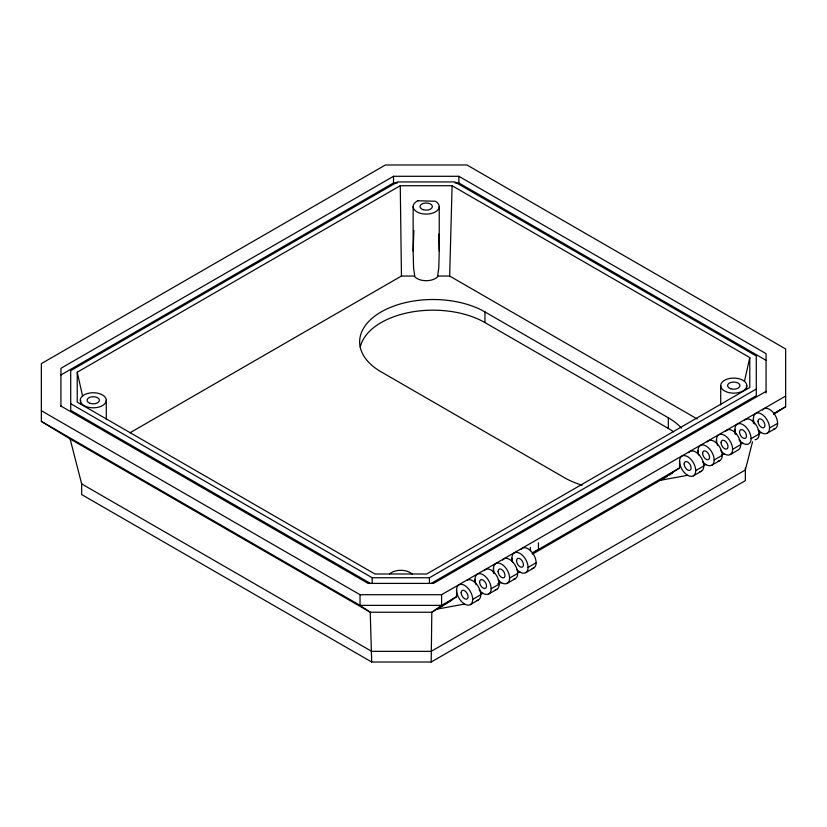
<?xml version="1.0" encoding="UTF-8"?>
<svg xmlns="http://www.w3.org/2000/svg" width="827" height="827" viewBox="0 0 827 827"><rect width="100%" height="100%" fill="white"/><g stroke="black" fill="none" stroke-linecap="round" stroke-linejoin="round"><path stroke-width="1.24" d="M439.24 206.564L439.24 251.015L438.796 267.907L437.493 276.921A13.046 7.536 0 0 1 414.885 276.921L413.583 267.907L413.138 251.015L413.882 230.475M697.151 418.938L449.661 276.042L452.1 185.713L400.268 185.713L77.231 372.212L77.231 402.139L374.9 573.99L426.732 573.99L749.769 387.491L749.769 357.564L452.1 185.713M746.357 389.538L746.802 385.62A13.046 7.536 0 0 0 727.233 379.097A13.046 7.536 0 0 0 727.233 392.143A13.046 7.536 0 0 0 746.802 385.62L746.357 385.64M744.486 381.33L749.769 357.564M752.529 441.742L745.344 469.984L431.198 651.356L371.695 651.356L81.656 483.898L70.109 438.961L41.35 421.377L41.35 363.632L385.403 164.986L466.966 164.986L785.65 348.984L785.65 406.729L773.71 414.131M532.05 553.573L538.449 549.448L538.449 542.791M456.556 590.064A11.423 6.595 60 0 0 468.661 605.137A11.423 6.595 60 0 0 468.661 588.989A11.423 6.595 60 0 0 456.556 590.064L456.556 596.722L437.287 609.075L464.629 604.051M451.78 600.299L431.818 612.238L370.238 612.238L70.109 438.961M679.567 461.311A11.423 6.595 60 0 0 691.682 476.373A11.423 6.595 60 0 0 691.682 460.225A11.423 6.595 60 0 0 679.567 461.311L679.567 467.968L660.297 480.322L687.64 475.298M669.446 474.977L672.661 472.92M773.565 414.1L779.913 410.037M766.071 393.021L766.071 353.667L458.861 176.296L393.518 176.296L60.929 368.315L60.929 406.408M60.929 374.972L393.518 182.953L397.363 182.953M129.932 432.81L401.446 276.042L414.255 276.042M70.709 403.7L372.191 577.753L429.43 577.753L756.291 389.052M431.663 583.128L756.291 395.709L756.291 356.003L454.809 181.94L397.57 181.94L70.709 370.651L70.709 410.357L369.958 583.128M766.071 391.388L433.482 583.407L368.139 583.407L60.929 406.036M41.35 410.719L360.034 594.706L441.597 594.706L785.65 396.071M456.556 596.722L441.597 605.364L431.818 612.238L431.198 662.013L371.695 662.013L81.656 494.556L81.656 483.102M532.392 552.943L679.567 467.968M773.865 413.531L785.65 406.729M532.557 554.08L667.368 476.238M472.703 599.389L480.776 594.727M491.155 588.731L499.229 584.069M509.608 578.083L517.681 573.421M528.071 567.425L536.144 562.763M695.714 470.635L703.787 465.973M714.166 459.977L722.24 455.315M732.629 449.319L740.703 444.668M751.081 438.672L759.155 434.01M769.534 428.014L777.607 423.352M470.336 604.62L478.409 599.957M488.788 593.962L496.862 589.3M507.251 583.304L515.324 578.642M525.703 572.656L533.777 567.994M693.346 475.866L701.42 471.204M711.809 465.208L719.883 460.546M730.262 454.55L738.335 449.888A11.423 6.595 60 0 0 737.539 435.447A11.423 6.595 60 0 0 725.63 431.301M767.167 433.245L775.24 428.582M431.198 662.013L745.344 480.642L745.344 467.917M758.979 433.131L761.46 432.676M740.516 443.789L743.008 443.334M722.064 454.447L724.555 453.982M703.612 465.094L706.093 464.64M517.506 572.542L519.997 572.088M497.813 583.428L501.534 582.746M480.601 593.858L483.082 593.393M455.015 182.953L458.861 182.953L766.071 360.324M438.124 276.042L449.661 276.042M80.643 400.289L80.643 404.196M582.115 485.222A73.407 42.384 0 0 1 564.51 477.727L381.144 371.861A73.407 42.384 0 0 1 381.144 311.924A73.407 42.384 0 0 1 484.953 311.924L668.319 417.79A73.407 42.384 0 0 1 681.52 428.19M360.272 347.02A73.407 42.384 0 0 1 409.458 312.42A73.407 42.384 0 0 1 484.953 322.582L668.319 428.448A73.407 42.384 0 0 1 673.664 431.89M41.35 421.377L360.034 605.364L370.238 612.238L371.695 662.013M77.231 372.212L82.597 396.143M438.796 234.113L439.24 251.015M400.268 185.713L401.446 276.042M753.387 418.689L753.387 423.135M734.934 429.347L734.934 433.782M720.71 385.62L720.71 404.899M716.482 440.005L716.482 443.334M698.019 450.653L698.019 453.982M668.319 417.79L668.319 428.448M530.376 547.443L530.376 550.782M511.923 558.101L511.923 561.43M493.461 568.759L493.461 573.194M484.953 311.924L484.953 322.582M475.008 579.417L475.008 582.746M458.861 176.296L458.861 182.953M441.597 594.706L441.597 605.364L360.034 605.364L360.034 594.706M429.43 577.753L429.43 583.304M413.138 206.564L413.138 251.015M393.518 176.296L393.518 182.953M372.191 577.753L372.191 583.304M106.29 400.278L106.29 419.547M688.726 452.617A11.423 6.595 60 0 1 701.42 458.013A11.423 6.595 60 0 1 699.756 471.721M707.178 441.959A11.423 6.595 60 0 1 719.883 447.355A11.423 6.595 60 0 1 718.208 461.063M744.093 420.643A11.423 6.595 60 0 1 756.788 426.05A11.423 6.595 60 0 1 755.113 439.747M762.546 409.996A11.423 6.595 60 0 1 775.24 415.392A11.423 6.595 60 0 1 773.576 429.099M698.784 455.036A11.423 6.595 60 0 1 704.924 445.422A11.423 6.595 60 0 1 714.083 461.28A11.423 6.595 60 0 1 702.681 461.797M717.557 445.288A11.423 6.595 60 0 1 723.149 434.671A11.423 6.595 60 0 1 732.505 450.87A11.423 6.595 60 0 1 720.513 450.405M736.009 434.63A11.423 6.595 60 0 1 741.602 424.013A11.423 6.595 60 0 1 750.957 440.222A11.423 6.595 60 0 1 738.966 439.747M754.472 423.982A11.423 6.595 60 0 1 759.827 413.283A11.423 6.595 60 0 1 769.482 429.068A11.423 6.595 60 0 1 758.049 429.833M466.997 580.182A11.423 6.595 60 0 1 479.112 588.09A11.423 6.595 60 0 1 476.734 600.474M484.167 570.713A11.423 6.595 60 0 1 496.862 576.119A11.423 6.595 60 0 1 495.197 589.816M502.62 560.055A11.423 6.595 60 0 1 515.324 565.461A11.423 6.595 60 0 1 513.65 579.158M521.072 549.407A11.423 6.595 60 0 1 533.777 554.803A11.423 6.595 60 0 1 532.102 568.511M476.094 584.699A11.423 6.595 60 0 1 481.676 574.083A11.423 6.595 60 0 1 491.031 590.282A11.423 6.595 60 0 1 479.05 589.816M494.226 573.132A11.423 6.595 60 0 1 500.366 563.518A11.423 6.595 60 0 1 509.525 579.386A11.423 6.595 60 0 1 498.123 579.892M512.678 562.484A11.423 6.595 60 0 1 518.818 552.86A11.423 6.595 60 0 1 527.977 568.728A11.423 6.595 60 0 1 516.575 569.245M389.507 574.083A13.046 7.536 0 0 1 412.115 574.083M418.017 200.765L416.963 201.24A13.046 7.536 0 0 0 416.963 211.888A13.046 7.536 0 0 0 435.415 211.888A13.046 7.536 0 0 0 435.415 201.24L418.017 200.765M684.177 463.978A4.89 2.822 60 0 0 689.377 470.429A4.89 2.822 60 0 0 689.377 463.513A4.89 2.822 60 0 0 684.177 463.978M702.64 453.32A4.89 2.822 60 0 0 707.829 459.781A4.89 2.822 60 0 0 707.829 452.855A4.89 2.822 60 0 0 702.64 453.32M721.092 442.662A4.89 2.822 60 0 0 726.282 449.123A4.89 2.822 60 0 0 726.282 442.197A4.89 2.822 60 0 0 721.092 442.662M739.545 432.014A4.89 2.822 60 0 0 744.734 438.465A4.89 2.822 60 0 0 744.734 431.549A4.89 2.822 60 0 0 739.545 432.014M757.997 421.356A4.89 2.822 60 0 0 763.197 427.817A4.89 2.822 60 0 0 763.197 420.891A4.89 2.822 60 0 0 757.997 421.356M461.166 592.732A4.89 2.822 60 0 0 466.356 599.193A4.89 2.822 60 0 0 466.356 592.266A4.89 2.822 60 0 0 461.166 592.732M479.619 582.074A4.89 2.822 60 0 0 484.808 588.535A4.89 2.822 60 0 0 484.808 581.608A4.89 2.822 60 0 0 479.619 582.074M498.081 571.426A4.89 2.822 60 0 0 503.271 577.877A4.89 2.822 60 0 0 503.271 570.961A4.89 2.822 60 0 0 498.081 571.426M516.534 560.768A4.89 2.822 60 0 0 521.723 567.219A4.89 2.822 60 0 0 521.723 560.303A4.89 2.822 60 0 0 516.534 560.768M423.093 209.665A6.202 3.577 0 0 0 432.387 206.564A6.202 3.577 0 0 0 423.093 203.463A6.202 3.577 0 0 0 423.093 209.665M730.654 388.721A6.202 3.577 0 0 0 739.958 385.62A6.202 3.577 0 0 0 730.654 382.519A6.202 3.577 0 0 0 730.654 388.721M90.143 403.369A6.202 3.577 0 0 0 99.447 400.278A6.202 3.577 0 0 0 90.143 397.177A6.202 3.577 0 0 0 90.143 403.369M84.013 405.602A13.046 7.536 0 0 0 105.846 402.222A13.046 7.536 0 0 0 89.864 393.001A13.046 7.536 0 0 0 84.013 405.602"/></g></svg>
